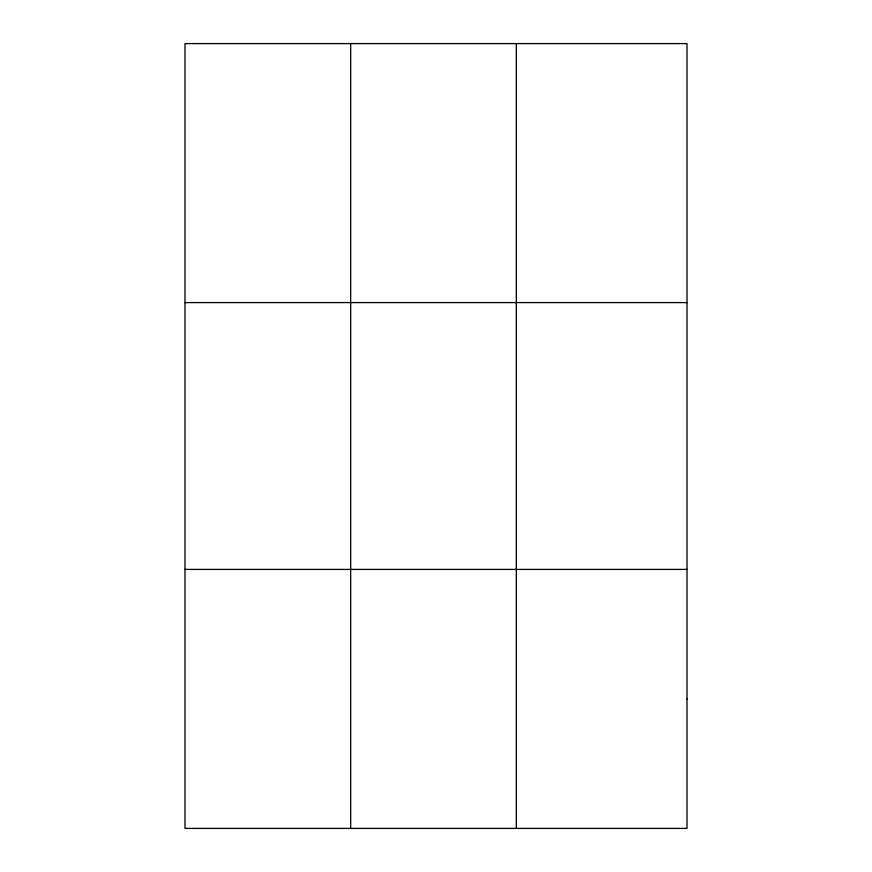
<?xml version="1.0" encoding="UTF-8"?>
<svg xmlns="http://www.w3.org/2000/svg" width="872" height="872" viewBox="0 0 872 872"><rect width="100%" height="100%" fill="white"/><g stroke="black" fill="none" stroke-linecap="round" stroke-linejoin="round"><path stroke-width="1.31" d="M350.653 828.4L350.653 43.6M516.322 828.4L516.322 43.6M184.984 302.584L687.016 302.584M184.984 569.416L687.016 569.416M687.016 698.908L687.016 828.4L184.984 828.4L184.984 43.6L687.016 43.6L687.016 698.908"/></g></svg>
